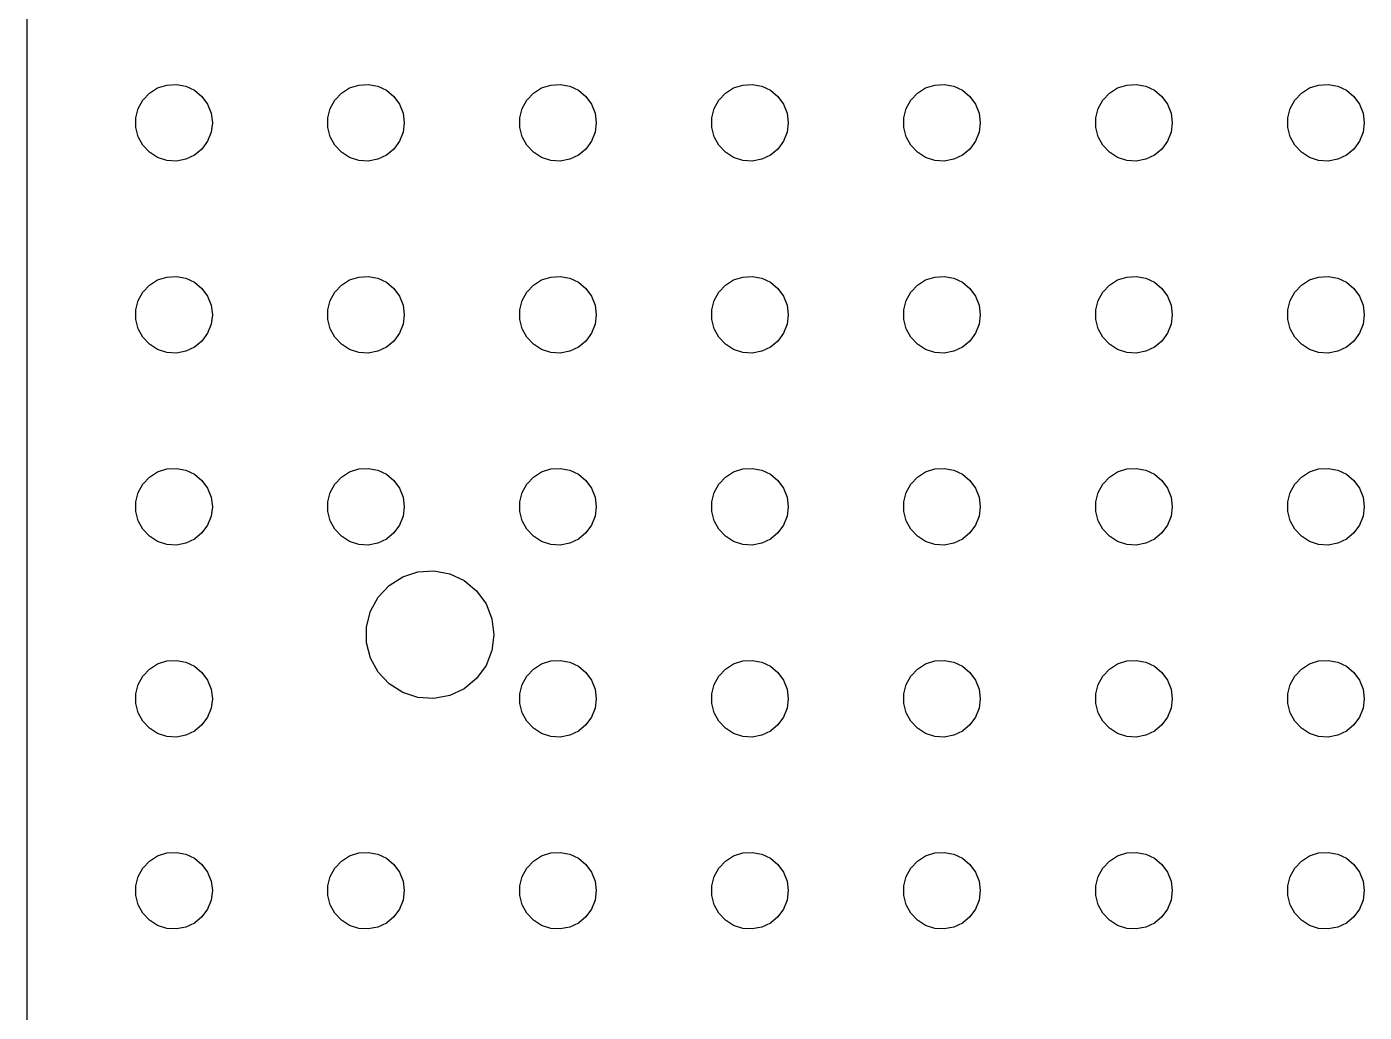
# Model space of a CAD drawing. Header units: metres. Extents: x -21 to 951, y -154 to 154.
# Drawn here: x 583.5 to 688, y -77 to 0 of the extents above; entities that cross this region are included whole.
import ezdxf

# ---------------------------------------------------------------- set-up
doc = ezdxf.new("R2010")
doc.units = ezdxf.units.M

msp = doc.modelspace()

# ---------------------------------------------------------------- linework, layer by layer
for p, q in [((583.5, 149), (583.5, -149)), ((592.573, -5.73663), (593.088, -5.18845)), ((593.088, -5.18845), (593.723, -4.78551)), ((593.723, -4.78551), (594.438, -4.55313)), ((594.438, -4.55313), (595.188, -4.50591)), ((595.188, -4.50591), (595.927, -4.64682)), ((595.927, -4.64682), (596.607, -4.96701)), ((596.607, -4.96701), (597.187, -5.44635)), ((607.573, -5.73663), (608.088, -5.18845)), ((608.088, -5.18845), (608.723, -4.78551)), ((608.723, -4.78551), (609.438, -4.55313)), ((609.438, -4.55313), (610.188, -4.50591)), ((610.188, -4.50591), (610.927, -4.64682)), ((610.927, -4.64682), (611.607, -4.96701)), ((611.607, -4.96701), (612.187, -5.44635)), ((622.573, -5.73663), (623.088, -5.18845)), ((623.088, -5.18845), (623.723, -4.78551)), ((623.723, -4.78551), (624.438, -4.55313)), ((624.438, -4.55313), (625.188, -4.50591)), ((625.188, -4.50591), (625.927, -4.64682)), ((625.927, -4.64682), (626.607, -4.96701)), ((626.607, -4.96701), (627.187, -5.44635)), ((637.573, -5.73663), (638.088, -5.18845)), ((638.088, -5.18845), (638.723, -4.78551)), ((638.723, -4.78551), (639.438, -4.55313)), ((639.438, -4.55313), (640.188, -4.50591)), ((640.188, -4.50591), (640.927, -4.64682)), ((640.927, -4.64682), (641.607, -4.96701)), ((641.607, -4.96701), (642.187, -5.44635)), ((652.573, -5.73663), (653.088, -5.18845)), ((653.088, -5.18845), (653.723, -4.78551)), ((653.723, -4.78551), (654.438, -4.55313)), ((654.438, -4.55313), (655.188, -4.50591)), ((655.188, -4.50591), (655.927, -4.64682)), ((655.927, -4.64682), (656.607, -4.96701)), ((656.607, -4.96701), (657.187, -5.44635)), ((667.573, -5.73663), (668.088, -5.18845)), ((668.088, -5.18845), (668.723, -4.78551)), ((668.723, -4.78551), (669.438, -4.55313)), ((669.438, -4.55313), (670.188, -4.50591)), ((670.188, -4.50591), (670.927, -4.64682)), ((670.927, -4.64682), (671.607, -4.96701)), ((671.607, -4.96701), (672.187, -5.44635)), ((682.573, -5.73663), (683.088, -5.18845)), ((683.088, -5.18845), (683.723, -4.78551)), ((683.723, -4.78551), (684.438, -4.55313)), ((684.438, -4.55313), (685.188, -4.50591)), ((685.188, -4.50591), (685.927, -4.64682)), ((685.927, -4.64682), (686.607, -4.96701)), ((686.607, -4.96701), (687.187, -5.44635)), ((592.211, -6.39561), (592.573, -5.73663)), ((597.187, -5.44635), (597.629, -6.05473)), ((597.629, -6.05473), (597.906, -6.75392)), ((607.211, -6.39561), (607.573, -5.73663)), ((612.187, -5.44635), (612.629, -6.05473)), ((612.629, -6.05473), (612.906, -6.75392)), ((622.211, -6.39561), (622.573, -5.73663)), ((627.187, -5.44635), (627.629, -6.05473)), ((627.629, -6.05473), (627.906, -6.75392)), ((637.211, -6.39561), (637.573, -5.73663)), ((642.187, -5.44635), (642.629, -6.05473)), ((642.629, -6.05473), (642.906, -6.75392)), ((652.211, -6.39561), (652.573, -5.73663)), ((657.187, -5.44635), (657.629, -6.05473)), ((657.629, -6.05473), (657.906, -6.75392)), ((667.211, -6.39561), (667.573, -5.73663)), ((672.187, -5.44635), (672.629, -6.05473)), ((672.629, -6.05473), (672.906, -6.75392)), ((682.211, -6.39561), (682.573, -5.73663)), ((687.187, -5.44635), (687.629, -6.05473)), ((687.629, -6.05473), (687.906, -6.75392)), ((592.024, -7.12399), (592.211, -6.39561)), ((592.024, -7.87599), (592.024, -7.12399)), ((597.906, -6.75392), (598, -7.5)), ((607.024, -7.12399), (607.211, -6.39561)), ((607.024, -7.87599), (607.024, -7.12399)), ((612.906, -6.75392), (613, -7.5)), ((622.024, -7.12399), (622.211, -6.39561)), ((622.024, -7.87599), (622.024, -7.12399)), ((627.906, -6.75392), (628, -7.5)), ((637.024, -7.12399), (637.211, -6.39561)), ((637.024, -7.87599), (637.024, -7.12399)), ((642.906, -6.75392), (643, -7.5)), ((652.024, -7.12399), (652.211, -6.39561)), ((652.024, -7.87599), (652.024, -7.12399)), ((657.906, -6.75392), (658, -7.5)), ((667.024, -7.12399), (667.211, -6.39561)), ((667.024, -7.87599), (667.024, -7.12399)), ((672.906, -6.75392), (673, -7.5)), ((682.024, -7.12399), (682.211, -6.39561)), ((682.024, -7.87599), (682.024, -7.12399)), ((687.906, -6.75392), (688, -7.5)), ((592.211, -8.60437), (592.024, -7.87599)), ((597.906, -8.24606), (597.629, -8.94525)), ((598, -7.5), (597.906, -8.24606)), ((607.211, -8.60437), (607.024, -7.87599)), ((612.906, -8.24606), (612.629, -8.94525)), ((613, -7.5), (612.906, -8.24606)), ((622.211, -8.60437), (622.024, -7.87599)), ((627.906, -8.24606), (627.629, -8.94525)), ((628, -7.5), (627.906, -8.24606)), ((637.211, -8.60437), (637.024, -7.87599)), ((642.906, -8.24606), (642.629, -8.94525)), ((643, -7.5), (642.906, -8.24606)), ((652.211, -8.60437), (652.024, -7.87599)), ((657.906, -8.24606), (657.629, -8.94525)), ((658, -7.5), (657.906, -8.24606)), ((667.211, -8.60437), (667.024, -7.87599)), ((672.906, -8.24606), (672.629, -8.94525)), ((673, -7.5), (672.906, -8.24606)), ((682.211, -8.60437), (682.024, -7.87599)), ((687.906, -8.24606), (687.629, -8.94525)), ((688, -7.5), (687.906, -8.24606)), ((592.573, -9.26335), (592.211, -8.60437)), ((593.088, -9.81154), (592.573, -9.26335)), ((597.629, -8.94525), (597.187, -9.55363)), ((607.573, -9.26335), (607.211, -8.60437)), ((608.088, -9.81154), (607.573, -9.26335)), ((612.629, -8.94525), (612.187, -9.55363)), ((622.573, -9.26335), (622.211, -8.60437)), ((623.088, -9.81154), (622.573, -9.26335)), ((627.629, -8.94525), (627.187, -9.55363)), ((637.573, -9.26335), (637.211, -8.60437)), ((638.088, -9.81154), (637.573, -9.26335)), ((642.629, -8.94525), (642.187, -9.55363)), ((652.573, -9.26335), (652.211, -8.60437)), ((653.088, -9.81154), (652.573, -9.26335)), ((657.629, -8.94525), (657.187, -9.55363)), ((667.573, -9.26335), (667.211, -8.60437)), ((668.088, -9.81154), (667.573, -9.26335)), ((672.629, -8.94525), (672.187, -9.55363)), ((682.573, -9.26335), (682.211, -8.60437)), ((683.088, -9.81154), (682.573, -9.26335)), ((687.629, -8.94525), (687.187, -9.55363)), ((593.723, -10.2145), (593.088, -9.81154)), ((594.438, -10.4469), (593.723, -10.2145)), ((595.188, -10.4941), (594.438, -10.4469)), ((595.927, -10.3532), (595.188, -10.4941)), ((596.607, -10.033), (595.927, -10.3532)), ((597.187, -9.55363), (596.607, -10.033)), ((608.723, -10.2145), (608.088, -9.81154)), ((609.438, -10.4469), (608.723, -10.2145)), ((610.188, -10.4941), (609.438, -10.4469)), ((610.927, -10.3532), (610.188, -10.4941)), ((611.607, -10.033), (610.927, -10.3532)), ((612.187, -9.55363), (611.607, -10.033)), ((623.723, -10.2145), (623.088, -9.81154)), ((624.438, -10.4469), (623.723, -10.2145)), ((625.188, -10.4941), (624.438, -10.4469)), ((625.927, -10.3532), (625.188, -10.4941)), ((626.607, -10.033), (625.927, -10.3532)), ((627.187, -9.55363), (626.607, -10.033)), ((638.723, -10.2145), (638.088, -9.81154)), ((639.438, -10.4469), (638.723, -10.2145)), ((640.188, -10.4941), (639.438, -10.4469)), ((640.927, -10.3532), (640.188, -10.4941)), ((641.607, -10.033), (640.927, -10.3532)), ((642.187, -9.55363), (641.607, -10.033)), ((653.723, -10.2145), (653.088, -9.81154)), ((654.438, -10.4469), (653.723, -10.2145)), ((655.188, -10.4941), (654.438, -10.4469)), ((655.927, -10.3532), (655.188, -10.4941)), ((656.607, -10.033), (655.927, -10.3532)), ((657.187, -9.55363), (656.607, -10.033)), ((668.723, -10.2145), (668.088, -9.81154)), ((669.438, -10.4469), (668.723, -10.2145)), ((670.188, -10.4941), (669.438, -10.4469)), ((670.927, -10.3532), (670.188, -10.4941)), ((671.607, -10.033), (670.927, -10.3532)), ((672.187, -9.55363), (671.607, -10.033)), ((683.723, -10.2145), (683.088, -9.81154)), ((684.438, -10.4469), (683.723, -10.2145)), ((685.188, -10.4941), (684.438, -10.4469)), ((685.927, -10.3532), (685.188, -10.4941)), ((686.607, -10.033), (685.927, -10.3532)), ((687.187, -9.55363), (686.607, -10.033)), ((593.088, -20.1884), (593.723, -19.7855)), ((593.723, -19.7855), (594.438, -19.5531)), ((594.438, -19.5531), (595.188, -19.5059)), ((595.188, -19.5059), (595.927, -19.6468)), ((595.927, -19.6468), (596.607, -19.967)), ((608.088, -20.1884), (608.723, -19.7855)), ((608.723, -19.7855), (609.438, -19.5531)), ((609.438, -19.5531), (610.188, -19.5059)), ((610.188, -19.5059), (610.927, -19.6468)), ((610.927, -19.6468), (611.607, -19.967)), ((623.088, -20.1884), (623.723, -19.7855)), ((623.723, -19.7855), (624.438, -19.5531)), ((624.438, -19.5531), (625.188, -19.5059)), ((625.188, -19.5059), (625.927, -19.6468)), ((625.927, -19.6468), (626.607, -19.967)), ((638.088, -20.1884), (638.723, -19.7855)), ((638.723, -19.7855), (639.438, -19.5531)), ((639.438, -19.5531), (640.188, -19.5059)), ((640.188, -19.5059), (640.927, -19.6468)), ((640.927, -19.6468), (641.607, -19.967)), ((653.088, -20.1884), (653.723, -19.7855)), ((653.723, -19.7855), (654.438, -19.5531)), ((654.438, -19.5531), (655.188, -19.5059)), ((655.188, -19.5059), (655.927, -19.6468)), ((655.927, -19.6468), (656.607, -19.967)), ((668.088, -20.1884), (668.723, -19.7855)), ((668.723, -19.7855), (669.438, -19.5531)), ((669.438, -19.5531), (670.188, -19.5059)), ((670.188, -19.5059), (670.927, -19.6468)), ((670.927, -19.6468), (671.607, -19.967)), ((683.088, -20.1884), (683.723, -19.7855)), ((683.723, -19.7855), (684.438, -19.5531)), ((684.438, -19.5531), (685.188, -19.5059)), ((685.188, -19.5059), (685.927, -19.6468)), ((685.927, -19.6468), (686.607, -19.967)), ((592.211, -21.3956), (592.573, -20.7366)), ((592.573, -20.7366), (593.088, -20.1884)), ((596.607, -19.967), (597.187, -20.4464)), ((597.187, -20.4464), (597.629, -21.0547)), ((607.211, -21.3956), (607.573, -20.7366)), ((607.573, -20.7366), (608.088, -20.1884)), ((611.607, -19.967), (612.187, -20.4464)), ((612.187, -20.4464), (612.629, -21.0547)), ((622.211, -21.3956), (622.573, -20.7366)), ((622.573, -20.7366), (623.088, -20.1884)), ((626.607, -19.967), (627.187, -20.4464)), ((627.187, -20.4464), (627.629, -21.0547)), ((637.211, -21.3956), (637.573, -20.7366)), ((637.573, -20.7366), (638.088, -20.1884)), ((641.607, -19.967), (642.187, -20.4464)), ((642.187, -20.4464), (642.629, -21.0547)), ((652.211, -21.3956), (652.573, -20.7366)), ((652.573, -20.7366), (653.088, -20.1884)), ((656.607, -19.967), (657.187, -20.4464)), ((657.187, -20.4464), (657.629, -21.0547)), ((667.211, -21.3956), (667.573, -20.7366)), ((667.573, -20.7366), (668.088, -20.1884)), ((671.607, -19.967), (672.187, -20.4464)), ((672.187, -20.4464), (672.629, -21.0547)), ((682.211, -21.3956), (682.573, -20.7366)), ((682.573, -20.7366), (683.088, -20.1884)), ((686.607, -19.967), (687.187, -20.4464)), ((687.187, -20.4464), (687.629, -21.0547)), ((592.024, -22.124), (592.211, -21.3956)), ((597.629, -21.0547), (597.906, -21.7539)), ((597.906, -21.7539), (598, -22.5)), ((607.024, -22.124), (607.211, -21.3956)), ((612.629, -21.0547), (612.906, -21.7539)), ((612.906, -21.7539), (613, -22.5)), ((622.024, -22.124), (622.211, -21.3956)), ((627.629, -21.0547), (627.906, -21.7539)), ((627.906, -21.7539), (628, -22.5)), ((637.024, -22.124), (637.211, -21.3956)), ((642.629, -21.0547), (642.906, -21.7539)), ((642.906, -21.7539), (643, -22.5)), ((652.024, -22.124), (652.211, -21.3956)), ((657.629, -21.0547), (657.906, -21.7539)), ((657.906, -21.7539), (658, -22.5)), ((667.024, -22.124), (667.211, -21.3956)), ((672.629, -21.0547), (672.906, -21.7539)), ((672.906, -21.7539), (673, -22.5)), ((682.024, -22.124), (682.211, -21.3956)), ((687.629, -21.0547), (687.906, -21.7539)), ((687.906, -21.7539), (688, -22.5)), ((592.024, -22.876), (592.024, -22.124)), ((592.211, -23.6044), (592.024, -22.876)), ((598, -22.5), (597.906, -23.2461)), ((607.024, -22.876), (607.024, -22.124)), ((607.211, -23.6044), (607.024, -22.876)), ((613, -22.5), (612.906, -23.2461)), ((622.024, -22.876), (622.024, -22.124)), ((622.211, -23.6044), (622.024, -22.876)), ((628, -22.5), (627.906, -23.2461)), ((637.024, -22.876), (637.024, -22.124)), ((637.211, -23.6044), (637.024, -22.876)), ((643, -22.5), (642.906, -23.2461)), ((652.024, -22.876), (652.024, -22.124)), ((652.211, -23.6044), (652.024, -22.876)), ((658, -22.5), (657.906, -23.2461)), ((667.024, -22.876), (667.024, -22.124)), ((667.211, -23.6044), (667.024, -22.876)), ((673, -22.5), (672.906, -23.2461)), ((682.024, -22.876), (682.024, -22.124)), ((682.211, -23.6044), (682.024, -22.876)), ((688, -22.5), (687.906, -23.2461)), ((592.573, -24.2634), (592.211, -23.6044)), ((597.629, -23.9453), (597.187, -24.5536)), ((597.906, -23.2461), (597.629, -23.9453)), ((607.573, -24.2634), (607.211, -23.6044)), ((612.629, -23.9453), (612.187, -24.5536)), ((612.906, -23.2461), (612.629, -23.9453)), ((622.573, -24.2634), (622.211, -23.6044)), ((627.629, -23.9453), (627.187, -24.5536)), ((627.906, -23.2461), (627.629, -23.9453)), ((637.573, -24.2634), (637.211, -23.6044)), ((642.629, -23.9453), (642.187, -24.5536)), ((642.906, -23.2461), (642.629, -23.9453)), ((652.573, -24.2634), (652.211, -23.6044)), ((657.629, -23.9453), (657.187, -24.5536)), ((657.906, -23.2461), (657.629, -23.9453)), ((667.573, -24.2634), (667.211, -23.6044)), ((672.629, -23.9453), (672.187, -24.5536)), ((672.906, -23.2461), (672.629, -23.9453)), ((682.573, -24.2634), (682.211, -23.6044)), ((687.629, -23.9453), (687.187, -24.5536)), ((687.906, -23.2461), (687.629, -23.9453)), ((593.088, -24.8115), (592.573, -24.2634)), ((593.723, -25.2145), (593.088, -24.8115)), ((596.607, -25.033), (595.927, -25.3532)), ((597.187, -24.5536), (596.607, -25.033)), ((608.088, -24.8115), (607.573, -24.2634)), ((608.723, -25.2145), (608.088, -24.8115)), ((611.607, -25.033), (610.927, -25.3532)), ((612.187, -24.5536), (611.607, -25.033)), ((623.088, -24.8115), (622.573, -24.2634)), ((623.723, -25.2145), (623.088, -24.8115)), ((626.607, -25.033), (625.927, -25.3532)), ((627.187, -24.5536), (626.607, -25.033)), ((638.088, -24.8115), (637.573, -24.2634)), ((638.723, -25.2145), (638.088, -24.8115)), ((641.607, -25.033), (640.927, -25.3532)), ((642.187, -24.5536), (641.607, -25.033)), ((653.088, -24.8115), (652.573, -24.2634)), ((653.723, -25.2145), (653.088, -24.8115)), ((656.607, -25.033), (655.927, -25.3532)), ((657.187, -24.5536), (656.607, -25.033)), ((668.088, -24.8115), (667.573, -24.2634)), ((668.723, -25.2145), (668.088, -24.8115)), ((671.607, -25.033), (670.927, -25.3532)), ((672.187, -24.5536), (671.607, -25.033)), ((683.088, -24.8115), (682.573, -24.2634)), ((683.723, -25.2145), (683.088, -24.8115)), ((686.607, -25.033), (685.927, -25.3532)), ((687.187, -24.5536), (686.607, -25.033)), ((594.438, -25.4469), (593.723, -25.2145)), ((595.188, -25.4941), (594.438, -25.4469)), ((595.927, -25.3532), (595.188, -25.4941)), ((609.438, -25.4469), (608.723, -25.2145)), ((610.188, -25.4941), (609.438, -25.4469)), ((610.927, -25.3532), (610.188, -25.4941)), ((624.438, -25.4469), (623.723, -25.2145)), ((625.188, -25.4941), (624.438, -25.4469)), ((625.927, -25.3532), (625.188, -25.4941)), ((639.438, -25.4469), (638.723, -25.2145)), ((640.188, -25.4941), (639.438, -25.4469)), ((640.927, -25.3532), (640.188, -25.4941)), ((654.438, -25.4469), (653.723, -25.2145)), ((655.188, -25.4941), (654.438, -25.4469)), ((655.927, -25.3532), (655.188, -25.4941)), ((669.438, -25.4469), (668.723, -25.2145)), ((670.188, -25.4941), (669.438, -25.4469)), ((670.927, -25.3532), (670.188, -25.4941)), ((684.438, -25.4469), (683.723, -25.2145)), ((685.188, -25.4941), (684.438, -25.4469)), ((685.927, -25.3532), (685.188, -25.4941)), ((592.573, -35.7366), (593.088, -35.1885)), ((593.088, -35.1885), (593.723, -34.7855)), ((593.723, -34.7855), (594.438, -34.5531)), ((594.438, -34.5531), (595.188, -34.5059)), ((595.188, -34.5059), (595.927, -34.6468)), ((595.927, -34.6468), (596.607, -34.967)), ((596.607, -34.967), (597.187, -35.4464)), ((597.187, -35.4464), (597.629, -36.0547)), ((607.573, -35.7366), (608.088, -35.1885)), ((608.088, -35.1885), (608.723, -34.7855)), ((608.723, -34.7855), (609.438, -34.5531)), ((609.438, -34.5531), (610.188, -34.5059)), ((610.188, -34.5059), (610.927, -34.6468)), ((610.927, -34.6468), (611.607, -34.967)), ((611.607, -34.967), (612.187, -35.4464)), ((612.187, -35.4464), (612.629, -36.0547)), ((622.573, -35.7366), (623.088, -35.1885)), ((623.088, -35.1885), (623.723, -34.7855)), ((623.723, -34.7855), (624.438, -34.5531)), ((624.438, -34.5531), (625.188, -34.5059)), ((625.188, -34.5059), (625.927, -34.6468)), ((625.927, -34.6468), (626.607, -34.967)), ((626.607, -34.967), (627.187, -35.4464)), ((627.187, -35.4464), (627.629, -36.0547)), ((637.573, -35.7366), (638.088, -35.1885)), ((638.088, -35.1885), (638.723, -34.7855)), ((638.723, -34.7855), (639.438, -34.5531)), ((639.438, -34.5531), (640.188, -34.5059)), ((640.188, -34.5059), (640.927, -34.6468)), ((640.927, -34.6468), (641.607, -34.967)), ((641.607, -34.967), (642.187, -35.4464)), ((642.187, -35.4464), (642.629, -36.0547)), ((652.573, -35.7366), (653.088, -35.1885)), ((653.088, -35.1885), (653.723, -34.7855)), ((653.723, -34.7855), (654.438, -34.5531)), ((654.438, -34.5531), (655.188, -34.5059)), ((655.188, -34.5059), (655.927, -34.6468)), ((655.927, -34.6468), (656.607, -34.967)), ((656.607, -34.967), (657.187, -35.4464)), ((657.187, -35.4464), (657.629, -36.0547)), ((667.573, -35.7366), (668.088, -35.1885)), ((668.088, -35.1885), (668.723, -34.7855)), ((668.723, -34.7855), (669.438, -34.5531)), ((669.438, -34.5531), (670.188, -34.5059)), ((670.188, -34.5059), (670.927, -34.6468)), ((670.927, -34.6468), (671.607, -34.967)), ((671.607, -34.967), (672.187, -35.4464)), ((672.187, -35.4464), (672.629, -36.0547)), ((682.573, -35.7366), (683.088, -35.1885)), ((683.088, -35.1885), (683.723, -34.7855)), ((683.723, -34.7855), (684.438, -34.5531)), ((684.438, -34.5531), (685.188, -34.5059)), ((685.188, -34.5059), (685.927, -34.6468)), ((685.927, -34.6468), (686.607, -34.967)), ((686.607, -34.967), (687.187, -35.4464)), ((687.187, -35.4464), (687.629, -36.0547)), ((592.024, -37.124), (592.211, -36.3956)), ((592.211, -36.3956), (592.573, -35.7366)), ((597.629, -36.0547), (597.906, -36.7539)), ((607.024, -37.124), (607.211, -36.3956)), ((607.211, -36.3956), (607.573, -35.7366)), ((612.629, -36.0547), (612.906, -36.7539)), ((622.024, -37.124), (622.211, -36.3956)), ((622.211, -36.3956), (622.573, -35.7366)), ((627.629, -36.0547), (627.906, -36.7539)), ((637.024, -37.124), (637.211, -36.3956)), ((637.211, -36.3956), (637.573, -35.7366)), ((642.629, -36.0547), (642.906, -36.7539)), ((652.024, -37.124), (652.211, -36.3956)), ((652.211, -36.3956), (652.573, -35.7366)), ((657.629, -36.0547), (657.906, -36.7539)), ((667.024, -37.124), (667.211, -36.3956)), ((667.211, -36.3956), (667.573, -35.7366)), ((672.629, -36.0547), (672.906, -36.7539)), ((682.024, -37.124), (682.211, -36.3956)), ((682.211, -36.3956), (682.573, -35.7366)), ((687.629, -36.0547), (687.906, -36.7539)), ((592.024, -37.876), (592.024, -37.124)), ((597.906, -36.7539), (598, -37.5)), ((598, -37.5), (597.906, -38.2461)), ((607.024, -37.876), (607.024, -37.124)), ((612.906, -36.7539), (613, -37.5)), ((613, -37.5), (612.906, -38.2461)), ((622.024, -37.876), (622.024, -37.124)), ((627.906, -36.7539), (628, -37.5)), ((628, -37.5), (627.906, -38.2461)), ((637.024, -37.876), (637.024, -37.124)), ((642.906, -36.7539), (643, -37.5)), ((643, -37.5), (642.906, -38.2461)), ((652.024, -37.876), (652.024, -37.124)), ((657.906, -36.7539), (658, -37.5)), ((658, -37.5), (657.906, -38.2461)), ((667.024, -37.876), (667.024, -37.124)), ((672.906, -36.7539), (673, -37.5)), ((673, -37.5), (672.906, -38.2461)), ((682.024, -37.876), (682.024, -37.124)), ((687.906, -36.7539), (688, -37.5)), ((688, -37.5), (687.906, -38.2461)), ((592.211, -38.6044), (592.024, -37.876)), ((592.573, -39.2634), (592.211, -38.6044)), ((597.906, -38.2461), (597.629, -38.9453)), ((607.211, -38.6044), (607.024, -37.876)), ((607.573, -39.2634), (607.211, -38.6044)), ((612.906, -38.2461), (612.629, -38.9453)), ((622.211, -38.6044), (622.024, -37.876)), ((622.573, -39.2634), (622.211, -38.6044)), ((627.906, -38.2461), (627.629, -38.9453)), ((637.211, -38.6044), (637.024, -37.876)), ((637.573, -39.2634), (637.211, -38.6044)), ((642.906, -38.2461), (642.629, -38.9453)), ((652.211, -38.6044), (652.024, -37.876)), ((652.573, -39.2634), (652.211, -38.6044)), ((657.906, -38.2461), (657.629, -38.9453)), ((667.211, -38.6044), (667.024, -37.876)), ((667.573, -39.2634), (667.211, -38.6044)), ((672.906, -38.2461), (672.629, -38.9453)), ((682.211, -38.6044), (682.024, -37.876)), ((682.573, -39.2634), (682.211, -38.6044)), ((687.906, -38.2461), (687.629, -38.9453)), ((593.088, -39.8115), (592.573, -39.2634)), ((597.187, -39.5536), (596.607, -40.033)), ((597.629, -38.9453), (597.187, -39.5536)), ((608.088, -39.8115), (607.573, -39.2634)), ((612.187, -39.5536), (611.607, -40.033)), ((612.629, -38.9453), (612.187, -39.5536)), ((623.088, -39.8115), (622.573, -39.2634)), ((627.187, -39.5536), (626.607, -40.033)), ((627.629, -38.9453), (627.187, -39.5536)), ((638.088, -39.8115), (637.573, -39.2634)), ((642.187, -39.5536), (641.607, -40.033)), ((642.629, -38.9453), (642.187, -39.5536)), ((653.088, -39.8115), (652.573, -39.2634)), ((657.187, -39.5536), (656.607, -40.033)), ((657.629, -38.9453), (657.187, -39.5536)), ((668.088, -39.8115), (667.573, -39.2634)), ((672.187, -39.5536), (671.607, -40.033)), ((672.629, -38.9453), (672.187, -39.5536)), ((683.088, -39.8115), (682.573, -39.2634)), ((687.187, -39.5536), (686.607, -40.033)), ((687.629, -38.9453), (687.187, -39.5536)), ((593.723, -40.2145), (593.088, -39.8115)), ((594.438, -40.4469), (593.723, -40.2145)), ((595.188, -40.4941), (594.438, -40.4469)), ((595.927, -40.3532), (595.188, -40.4941)), ((596.607, -40.033), (595.927, -40.3532)), ((608.723, -40.2145), (608.088, -39.8115)), ((609.438, -40.4469), (608.723, -40.2145)), ((610.188, -40.4941), (609.438, -40.4469)), ((610.927, -40.3532), (610.188, -40.4941)), ((611.607, -40.033), (610.927, -40.3532)), ((623.723, -40.2145), (623.088, -39.8115)), ((624.438, -40.4469), (623.723, -40.2145)), ((625.188, -40.4941), (624.438, -40.4469)), ((625.927, -40.3532), (625.188, -40.4941)), ((626.607, -40.033), (625.927, -40.3532)), ((638.723, -40.2145), (638.088, -39.8115)), ((639.438, -40.4469), (638.723, -40.2145)), ((640.188, -40.4941), (639.438, -40.4469)), ((640.927, -40.3532), (640.188, -40.4941)), ((641.607, -40.033), (640.927, -40.3532)), ((653.723, -40.2145), (653.088, -39.8115)), ((654.438, -40.4469), (653.723, -40.2145)), ((655.188, -40.4941), (654.438, -40.4469)), ((655.927, -40.3532), (655.188, -40.4941)), ((656.607, -40.033), (655.927, -40.3532)), ((668.723, -40.2145), (668.088, -39.8115)), ((669.438, -40.4469), (668.723, -40.2145)), ((670.188, -40.4941), (669.438, -40.4469)), ((670.927, -40.3532), (670.188, -40.4941)), ((671.607, -40.033), (670.927, -40.3532)), ((683.723, -40.2145), (683.088, -39.8115)), ((684.438, -40.4469), (683.723, -40.2145)), ((685.188, -40.4941), (684.438, -40.4469)), ((685.927, -40.3532), (685.188, -40.4941)), ((686.607, -40.033), (685.927, -40.3532)), ((612.871, -42.9759), (614.063, -42.5886)), ((614.063, -42.5886), (615.314, -42.5099)), ((615.314, -42.5099), (616.545, -42.7447)), ((616.545, -42.7447), (617.679, -43.2784)), ((610.955, -44.5611), (611.813, -43.6474)), ((611.813, -43.6474), (612.871, -42.9759)), ((617.679, -43.2784), (618.645, -44.0773)), ((610.351, -45.6594), (610.955, -44.5611)), ((618.645, -44.0773), (619.382, -45.0912)), ((610.039, -46.8733), (610.351, -45.6594)), ((619.382, -45.0912), (619.843, -46.2565)), ((610.039, -48.1267), (610.039, -46.8733)), ((619.843, -46.2565), (620, -47.5)), ((620, -47.5), (619.843, -48.7434)), ((610.351, -49.3406), (610.039, -48.1267)), ((619.843, -48.7434), (619.382, -49.9088)), ((593.088, -50.1885), (593.723, -49.7855)), ((593.723, -49.7855), (594.438, -49.5531)), ((594.438, -49.5531), (595.188, -49.5059)), ((595.188, -49.5059), (595.927, -49.6468)), ((595.927, -49.6468), (596.607, -49.967)), ((596.607, -49.967), (597.187, -50.4464)), ((610.955, -50.4389), (610.351, -49.3406)), ((619.382, -49.9088), (618.645, -50.9227)), ((623.088, -50.1885), (623.723, -49.7855)), ((623.723, -49.7855), (624.438, -49.5531)), ((624.438, -49.5531), (625.188, -49.5059)), ((625.188, -49.5059), (625.927, -49.6468)), ((625.927, -49.6468), (626.607, -49.967)), ((626.607, -49.967), (627.187, -50.4464)), ((638.088, -50.1885), (638.723, -49.7855)), ((638.723, -49.7855), (639.438, -49.5531)), ((639.438, -49.5531), (640.188, -49.5059)), ((640.188, -49.5059), (640.927, -49.6468)), ((640.927, -49.6468), (641.607, -49.967)), ((641.607, -49.967), (642.187, -50.4464)), ((653.088, -50.1885), (653.723, -49.7855)), ((653.723, -49.7855), (654.438, -49.5531)), ((654.438, -49.5531), (655.188, -49.5059)), ((655.188, -49.5059), (655.927, -49.6468)), ((655.927, -49.6468), (656.607, -49.967)), ((656.607, -49.967), (657.187, -50.4464)), ((668.088, -50.1885), (668.723, -49.7855)), ((668.723, -49.7855), (669.438, -49.5531)), ((669.438, -49.5531), (670.188, -49.5059)), ((670.188, -49.5059), (670.927, -49.6468)), ((670.927, -49.6468), (671.607, -49.967)), ((671.607, -49.967), (672.187, -50.4464)), ((683.088, -50.1885), (683.723, -49.7855)), ((683.723, -49.7855), (684.438, -49.5531)), ((684.438, -49.5531), (685.188, -49.5059)), ((685.188, -49.5059), (685.927, -49.6468)), ((685.927, -49.6468), (686.607, -49.967)), ((686.607, -49.967), (687.187, -50.4464)), ((592.211, -51.3956), (592.573, -50.7366)), ((592.573, -50.7366), (593.088, -50.1885)), ((597.187, -50.4464), (597.629, -51.0547)), ((597.629, -51.0547), (597.906, -51.7539)), ((611.813, -51.3526), (610.955, -50.4389)), ((618.645, -50.9227), (617.679, -51.7216)), ((622.211, -51.3956), (622.573, -50.7366)), ((622.573, -50.7366), (623.088, -50.1885)), ((627.187, -50.4464), (627.629, -51.0547)), ((627.629, -51.0547), (627.906, -51.7539)), ((637.211, -51.3956), (637.573, -50.7366)), ((637.573, -50.7366), (638.088, -50.1885)), ((642.187, -50.4464), (642.629, -51.0547)), ((642.629, -51.0547), (642.906, -51.7539)), ((652.211, -51.3956), (652.573, -50.7366)), ((652.573, -50.7366), (653.088, -50.1885)), ((657.187, -50.4464), (657.629, -51.0547)), ((657.629, -51.0547), (657.906, -51.7539)), ((667.211, -51.3956), (667.573, -50.7366)), ((667.573, -50.7366), (668.088, -50.1885)), ((672.187, -50.4464), (672.629, -51.0547)), ((672.629, -51.0547), (672.906, -51.7539)), ((682.211, -51.3956), (682.573, -50.7366)), ((682.573, -50.7366), (683.088, -50.1885)), ((687.187, -50.4464), (687.629, -51.0547)), ((687.629, -51.0547), (687.906, -51.7539)), ((592.024, -52.124), (592.211, -51.3956)), ((592.024, -52.876), (592.024, -52.124)), ((597.906, -51.7539), (598, -52.5)), ((612.871, -52.0241), (611.813, -51.3526)), ((614.063, -52.4114), (612.871, -52.0241)), ((617.679, -51.7216), (616.545, -52.2553)), ((622.024, -52.124), (622.211, -51.3956)), ((622.024, -52.876), (622.024, -52.124)), ((627.906, -51.7539), (628, -52.5)), ((637.024, -52.124), (637.211, -51.3956)), ((637.024, -52.876), (637.024, -52.124)), ((642.906, -51.7539), (643, -52.5)), ((652.024, -52.124), (652.211, -51.3956)), ((652.024, -52.876), (652.024, -52.124)), ((657.906, -51.7539), (658, -52.5)), ((667.024, -52.124), (667.211, -51.3956)), ((667.024, -52.876), (667.024, -52.124)), ((672.906, -51.7539), (673, -52.5)), ((682.024, -52.124), (682.211, -51.3956)), ((682.024, -52.876), (682.024, -52.124)), ((687.906, -51.7539), (688, -52.5)), ((592.211, -53.6044), (592.024, -52.876)), ((597.906, -53.2461), (597.629, -53.9453)), ((598, -52.5), (597.906, -53.2461)), ((615.314, -52.4901), (614.063, -52.4114)), ((616.545, -52.2553), (615.314, -52.4901)), ((622.211, -53.6044), (622.024, -52.876)), ((627.906, -53.2461), (627.629, -53.9453)), ((628, -52.5), (627.906, -53.2461)), ((637.211, -53.6044), (637.024, -52.876)), ((642.906, -53.2461), (642.629, -53.9453)), ((643, -52.5), (642.906, -53.2461)), ((652.211, -53.6044), (652.024, -52.876)), ((657.906, -53.2461), (657.629, -53.9453)), ((658, -52.5), (657.906, -53.2461)), ((667.211, -53.6044), (667.024, -52.876)), ((672.906, -53.2461), (672.629, -53.9453)), ((673, -52.5), (672.906, -53.2461)), ((682.211, -53.6044), (682.024, -52.876)), ((687.906, -53.2461), (687.629, -53.9453)), ((688, -52.5), (687.906, -53.2461)), ((592.573, -54.2634), (592.211, -53.6044)), ((593.088, -54.8115), (592.573, -54.2634)), ((597.629, -53.9453), (597.187, -54.5536)), ((622.573, -54.2634), (622.211, -53.6044)), ((623.088, -54.8115), (622.573, -54.2634)), ((627.629, -53.9453), (627.187, -54.5536)), ((637.573, -54.2634), (637.211, -53.6044)), ((638.088, -54.8115), (637.573, -54.2634)), ((642.629, -53.9453), (642.187, -54.5536)), ((652.573, -54.2634), (652.211, -53.6044)), ((653.088, -54.8115), (652.573, -54.2634)), ((657.629, -53.9453), (657.187, -54.5536)), ((667.573, -54.2634), (667.211, -53.6044)), ((668.088, -54.8115), (667.573, -54.2634)), ((672.629, -53.9453), (672.187, -54.5536)), ((682.573, -54.2634), (682.211, -53.6044)), ((683.088, -54.8115), (682.573, -54.2634)), ((687.629, -53.9453), (687.187, -54.5536)), ((593.723, -55.2145), (593.088, -54.8115)), ((594.438, -55.4469), (593.723, -55.2145)), ((595.927, -55.3532), (595.188, -55.4941)), ((596.607, -55.033), (595.927, -55.3532)), ((597.187, -54.5536), (596.607, -55.033)), ((623.723, -55.2145), (623.088, -54.8115)), ((624.438, -55.4469), (623.723, -55.2145)), ((625.927, -55.3532), (625.188, -55.4941)), ((626.607, -55.033), (625.927, -55.3532)), ((627.187, -54.5536), (626.607, -55.033)), ((638.723, -55.2145), (638.088, -54.8115)), ((639.438, -55.4469), (638.723, -55.2145)), ((640.927, -55.3532), (640.188, -55.4941)), ((641.607, -55.033), (640.927, -55.3532)), ((642.187, -54.5536), (641.607, -55.033)), ((653.723, -55.2145), (653.088, -54.8115)), ((654.438, -55.4469), (653.723, -55.2145)), ((655.927, -55.3532), (655.188, -55.4941)), ((656.607, -55.033), (655.927, -55.3532)), ((657.187, -54.5536), (656.607, -55.033)), ((668.723, -55.2145), (668.088, -54.8115)), ((669.438, -55.4469), (668.723, -55.2145)), ((670.927, -55.3532), (670.188, -55.4941)), ((671.607, -55.033), (670.927, -55.3532)), ((672.187, -54.5536), (671.607, -55.033)), ((683.723, -55.2145), (683.088, -54.8115)), ((684.438, -55.4469), (683.723, -55.2145)), ((685.927, -55.3532), (685.188, -55.4941)), ((686.607, -55.033), (685.927, -55.3532)), ((687.187, -54.5536), (686.607, -55.033)), ((595.188, -55.4941), (594.438, -55.4469)), ((625.188, -55.4941), (624.438, -55.4469)), ((640.188, -55.4941), (639.438, -55.4469)), ((655.188, -55.4941), (654.438, -55.4469)), ((670.188, -55.4941), (669.438, -55.4469)), ((685.188, -55.4941), (684.438, -55.4469)), ((593.088, -65.1885), (593.723, -64.7855)), ((593.723, -64.7855), (594.438, -64.5531)), ((594.438, -64.5531), (595.188, -64.5059)), ((595.188, -64.5059), (595.927, -64.6468)), ((595.927, -64.6468), (596.607, -64.967)), ((608.088, -65.1885), (608.723, -64.7855)), ((608.723, -64.7855), (609.438, -64.5531)), ((609.438, -64.5531), (610.188, -64.5059)), ((610.188, -64.5059), (610.927, -64.6468)), ((610.927, -64.6468), (611.607, -64.967)), ((623.088, -65.1885), (623.723, -64.7855)), ((623.723, -64.7855), (624.438, -64.5531)), ((624.438, -64.5531), (625.188, -64.5059)), ((625.188, -64.5059), (625.927, -64.6468)), ((625.927, -64.6468), (626.607, -64.967)), ((638.088, -65.1885), (638.723, -64.7855)), ((638.723, -64.7855), (639.438, -64.5531)), ((639.438, -64.5531), (640.188, -64.5059)), ((640.188, -64.5059), (640.927, -64.6468)), ((640.927, -64.6468), (641.607, -64.967)), ((653.088, -65.1885), (653.723, -64.7855)), ((653.723, -64.7855), (654.438, -64.5531)), ((654.438, -64.5531), (655.188, -64.5059)), ((655.188, -64.5059), (655.927, -64.6468)), ((655.927, -64.6468), (656.607, -64.967)), ((668.088, -65.1885), (668.723, -64.7855)), ((668.723, -64.7855), (669.438, -64.5531)), ((669.438, -64.5531), (670.188, -64.5059)), ((670.188, -64.5059), (670.927, -64.6468)), ((670.927, -64.6468), (671.607, -64.967)), ((683.088, -65.1885), (683.723, -64.7855)), ((683.723, -64.7855), (684.438, -64.5531)), ((684.438, -64.5531), (685.188, -64.5059)), ((685.188, -64.5059), (685.927, -64.6468)), ((685.927, -64.6468), (686.607, -64.967)), ((592.211, -66.3956), (592.573, -65.7366)), ((592.573, -65.7366), (593.088, -65.1885)), ((596.607, -64.967), (597.187, -65.4464)), ((597.187, -65.4464), (597.629, -66.0547)), ((607.211, -66.3956), (607.573, -65.7366)), ((607.573, -65.7366), (608.088, -65.1885)), ((611.607, -64.967), (612.187, -65.4464)), ((612.187, -65.4464), (612.629, -66.0547)), ((622.211, -66.3956), (622.573, -65.7366)), ((622.573, -65.7366), (623.088, -65.1885)), ((626.607, -64.967), (627.187, -65.4464)), ((627.187, -65.4464), (627.629, -66.0547)), ((637.211, -66.3956), (637.573, -65.7366)), ((637.573, -65.7366), (638.088, -65.1885)), ((641.607, -64.967), (642.187, -65.4464)), ((642.187, -65.4464), (642.629, -66.0547)), ((652.211, -66.3956), (652.573, -65.7366)), ((652.573, -65.7366), (653.088, -65.1885)), ((656.607, -64.967), (657.187, -65.4464)), ((657.187, -65.4464), (657.629, -66.0547)), ((667.211, -66.3956), (667.573, -65.7366)), ((667.573, -65.7366), (668.088, -65.1885)), ((671.607, -64.967), (672.187, -65.4464)), ((672.187, -65.4464), (672.629, -66.0547)), ((682.211, -66.3956), (682.573, -65.7366)), ((682.573, -65.7366), (683.088, -65.1885)), ((686.607, -64.967), (687.187, -65.4464)), ((687.187, -65.4464), (687.629, -66.0547)), ((592.024, -67.124), (592.211, -66.3956)), ((597.629, -66.0547), (597.906, -66.7539)), ((597.906, -66.7539), (598, -67.5)), ((607.024, -67.124), (607.211, -66.3956)), ((612.629, -66.0547), (612.906, -66.7539)), ((612.906, -66.7539), (613, -67.5)), ((622.024, -67.124), (622.211, -66.3956)), ((627.629, -66.0547), (627.906, -66.7539)), ((627.906, -66.7539), (628, -67.5)), ((637.024, -67.124), (637.211, -66.3956)), ((642.629, -66.0547), (642.906, -66.7539)), ((642.906, -66.7539), (643, -67.5)), ((652.024, -67.124), (652.211, -66.3956)), ((657.629, -66.0547), (657.906, -66.7539)), ((657.906, -66.7539), (658, -67.5)), ((667.024, -67.124), (667.211, -66.3956)), ((672.629, -66.0547), (672.906, -66.7539)), ((672.906, -66.7539), (673, -67.5)), ((682.024, -67.124), (682.211, -66.3956)), ((687.629, -66.0547), (687.906, -66.7539)), ((687.906, -66.7539), (688, -67.5)), ((592.024, -67.876), (592.024, -67.124)), ((592.211, -68.6044), (592.024, -67.876)), ((598, -67.5), (597.906, -68.2461)), ((607.024, -67.876), (607.024, -67.124)), ((607.211, -68.6044), (607.024, -67.876)), ((613, -67.5), (612.906, -68.2461)), ((622.024, -67.876), (622.024, -67.124)), ((622.211, -68.6044), (622.024, -67.876)), ((628, -67.5), (627.906, -68.2461)), ((637.024, -67.876), (637.024, -67.124)), ((637.211, -68.6044), (637.024, -67.876)), ((643, -67.5), (642.906, -68.2461)), ((652.024, -67.876), (652.024, -67.124)), ((652.211, -68.6044), (652.024, -67.876)), ((658, -67.5), (657.906, -68.2461)), ((667.024, -67.876), (667.024, -67.124)), ((667.211, -68.6044), (667.024, -67.876)), ((673, -67.5), (672.906, -68.2461)), ((682.024, -67.876), (682.024, -67.124)), ((682.211, -68.6044), (682.024, -67.876)), ((688, -67.5), (687.906, -68.2461)), ((592.573, -69.2634), (592.211, -68.6044)), ((597.629, -68.9453), (597.187, -69.5536)), ((597.906, -68.2461), (597.629, -68.9453)), ((607.573, -69.2634), (607.211, -68.6044)), ((612.629, -68.9453), (612.187, -69.5536)), ((612.906, -68.2461), (612.629, -68.9453)), ((622.573, -69.2634), (622.211, -68.6044)), ((627.629, -68.9453), (627.187, -69.5536)), ((627.906, -68.2461), (627.629, -68.9453)), ((637.573, -69.2634), (637.211, -68.6044)), ((642.629, -68.9453), (642.187, -69.5536)), ((642.906, -68.2461), (642.629, -68.9453)), ((652.573, -69.2634), (652.211, -68.6044)), ((657.629, -68.9453), (657.187, -69.5536)), ((657.906, -68.2461), (657.629, -68.9453)), ((667.573, -69.2634), (667.211, -68.6044)), ((672.629, -68.9453), (672.187, -69.5536)), ((672.906, -68.2461), (672.629, -68.9453)), ((682.573, -69.2634), (682.211, -68.6044)), ((687.629, -68.9453), (687.187, -69.5536)), ((687.906, -68.2461), (687.629, -68.9453)), ((593.088, -69.8115), (592.573, -69.2634)), ((593.723, -70.2145), (593.088, -69.8115)), ((597.187, -69.5536), (596.607, -70.033)), ((608.088, -69.8115), (607.573, -69.2634)), ((608.723, -70.2145), (608.088, -69.8115)), ((612.187, -69.5536), (611.607, -70.033)), ((623.088, -69.8115), (622.573, -69.2634)), ((623.723, -70.2145), (623.088, -69.8115)), ((627.187, -69.5536), (626.607, -70.033)), ((638.088, -69.8115), (637.573, -69.2634)), ((638.723, -70.2145), (638.088, -69.8115)), ((642.187, -69.5536), (641.607, -70.033)), ((653.088, -69.8115), (652.573, -69.2634)), ((653.723, -70.2145), (653.088, -69.8115)), ((657.187, -69.5536), (656.607, -70.033)), ((668.088, -69.8115), (667.573, -69.2634)), ((668.723, -70.2145), (668.088, -69.8115)), ((672.187, -69.5536), (671.607, -70.033)), ((683.088, -69.8115), (682.573, -69.2634)), ((683.723, -70.2145), (683.088, -69.8115)), ((687.187, -69.5536), (686.607, -70.033)), ((594.438, -70.4469), (593.723, -70.2145)), ((595.188, -70.4941), (594.438, -70.4469)), ((595.927, -70.3532), (595.188, -70.4941)), ((596.607, -70.033), (595.927, -70.3532)), ((609.438, -70.4469), (608.723, -70.2145)), ((610.188, -70.4941), (609.438, -70.4469)), ((610.927, -70.3532), (610.188, -70.4941)), ((611.607, -70.033), (610.927, -70.3532)), ((624.438, -70.4469), (623.723, -70.2145)), ((625.188, -70.4941), (624.438, -70.4469)), ((625.927, -70.3532), (625.188, -70.4941)), ((626.607, -70.033), (625.927, -70.3532)), ((639.438, -70.4469), (638.723, -70.2145)), ((640.188, -70.4941), (639.438, -70.4469)), ((640.927, -70.3532), (640.188, -70.4941)), ((641.607, -70.033), (640.927, -70.3532)), ((654.438, -70.4469), (653.723, -70.2145)), ((655.188, -70.4941), (654.438, -70.4469)), ((655.927, -70.3532), (655.188, -70.4941)), ((656.607, -70.033), (655.927, -70.3532)), ((669.438, -70.4469), (668.723, -70.2145)), ((670.188, -70.4941), (669.438, -70.4469)), ((670.927, -70.3532), (670.188, -70.4941)), ((671.607, -70.033), (670.927, -70.3532)), ((684.438, -70.4469), (683.723, -70.2145)), ((685.188, -70.4941), (684.438, -70.4469)), ((685.927, -70.3532), (685.188, -70.4941)), ((686.607, -70.033), (685.927, -70.3532))]:
    msp.add_line(p, q)

doc.saveas('drawing.dxf')
